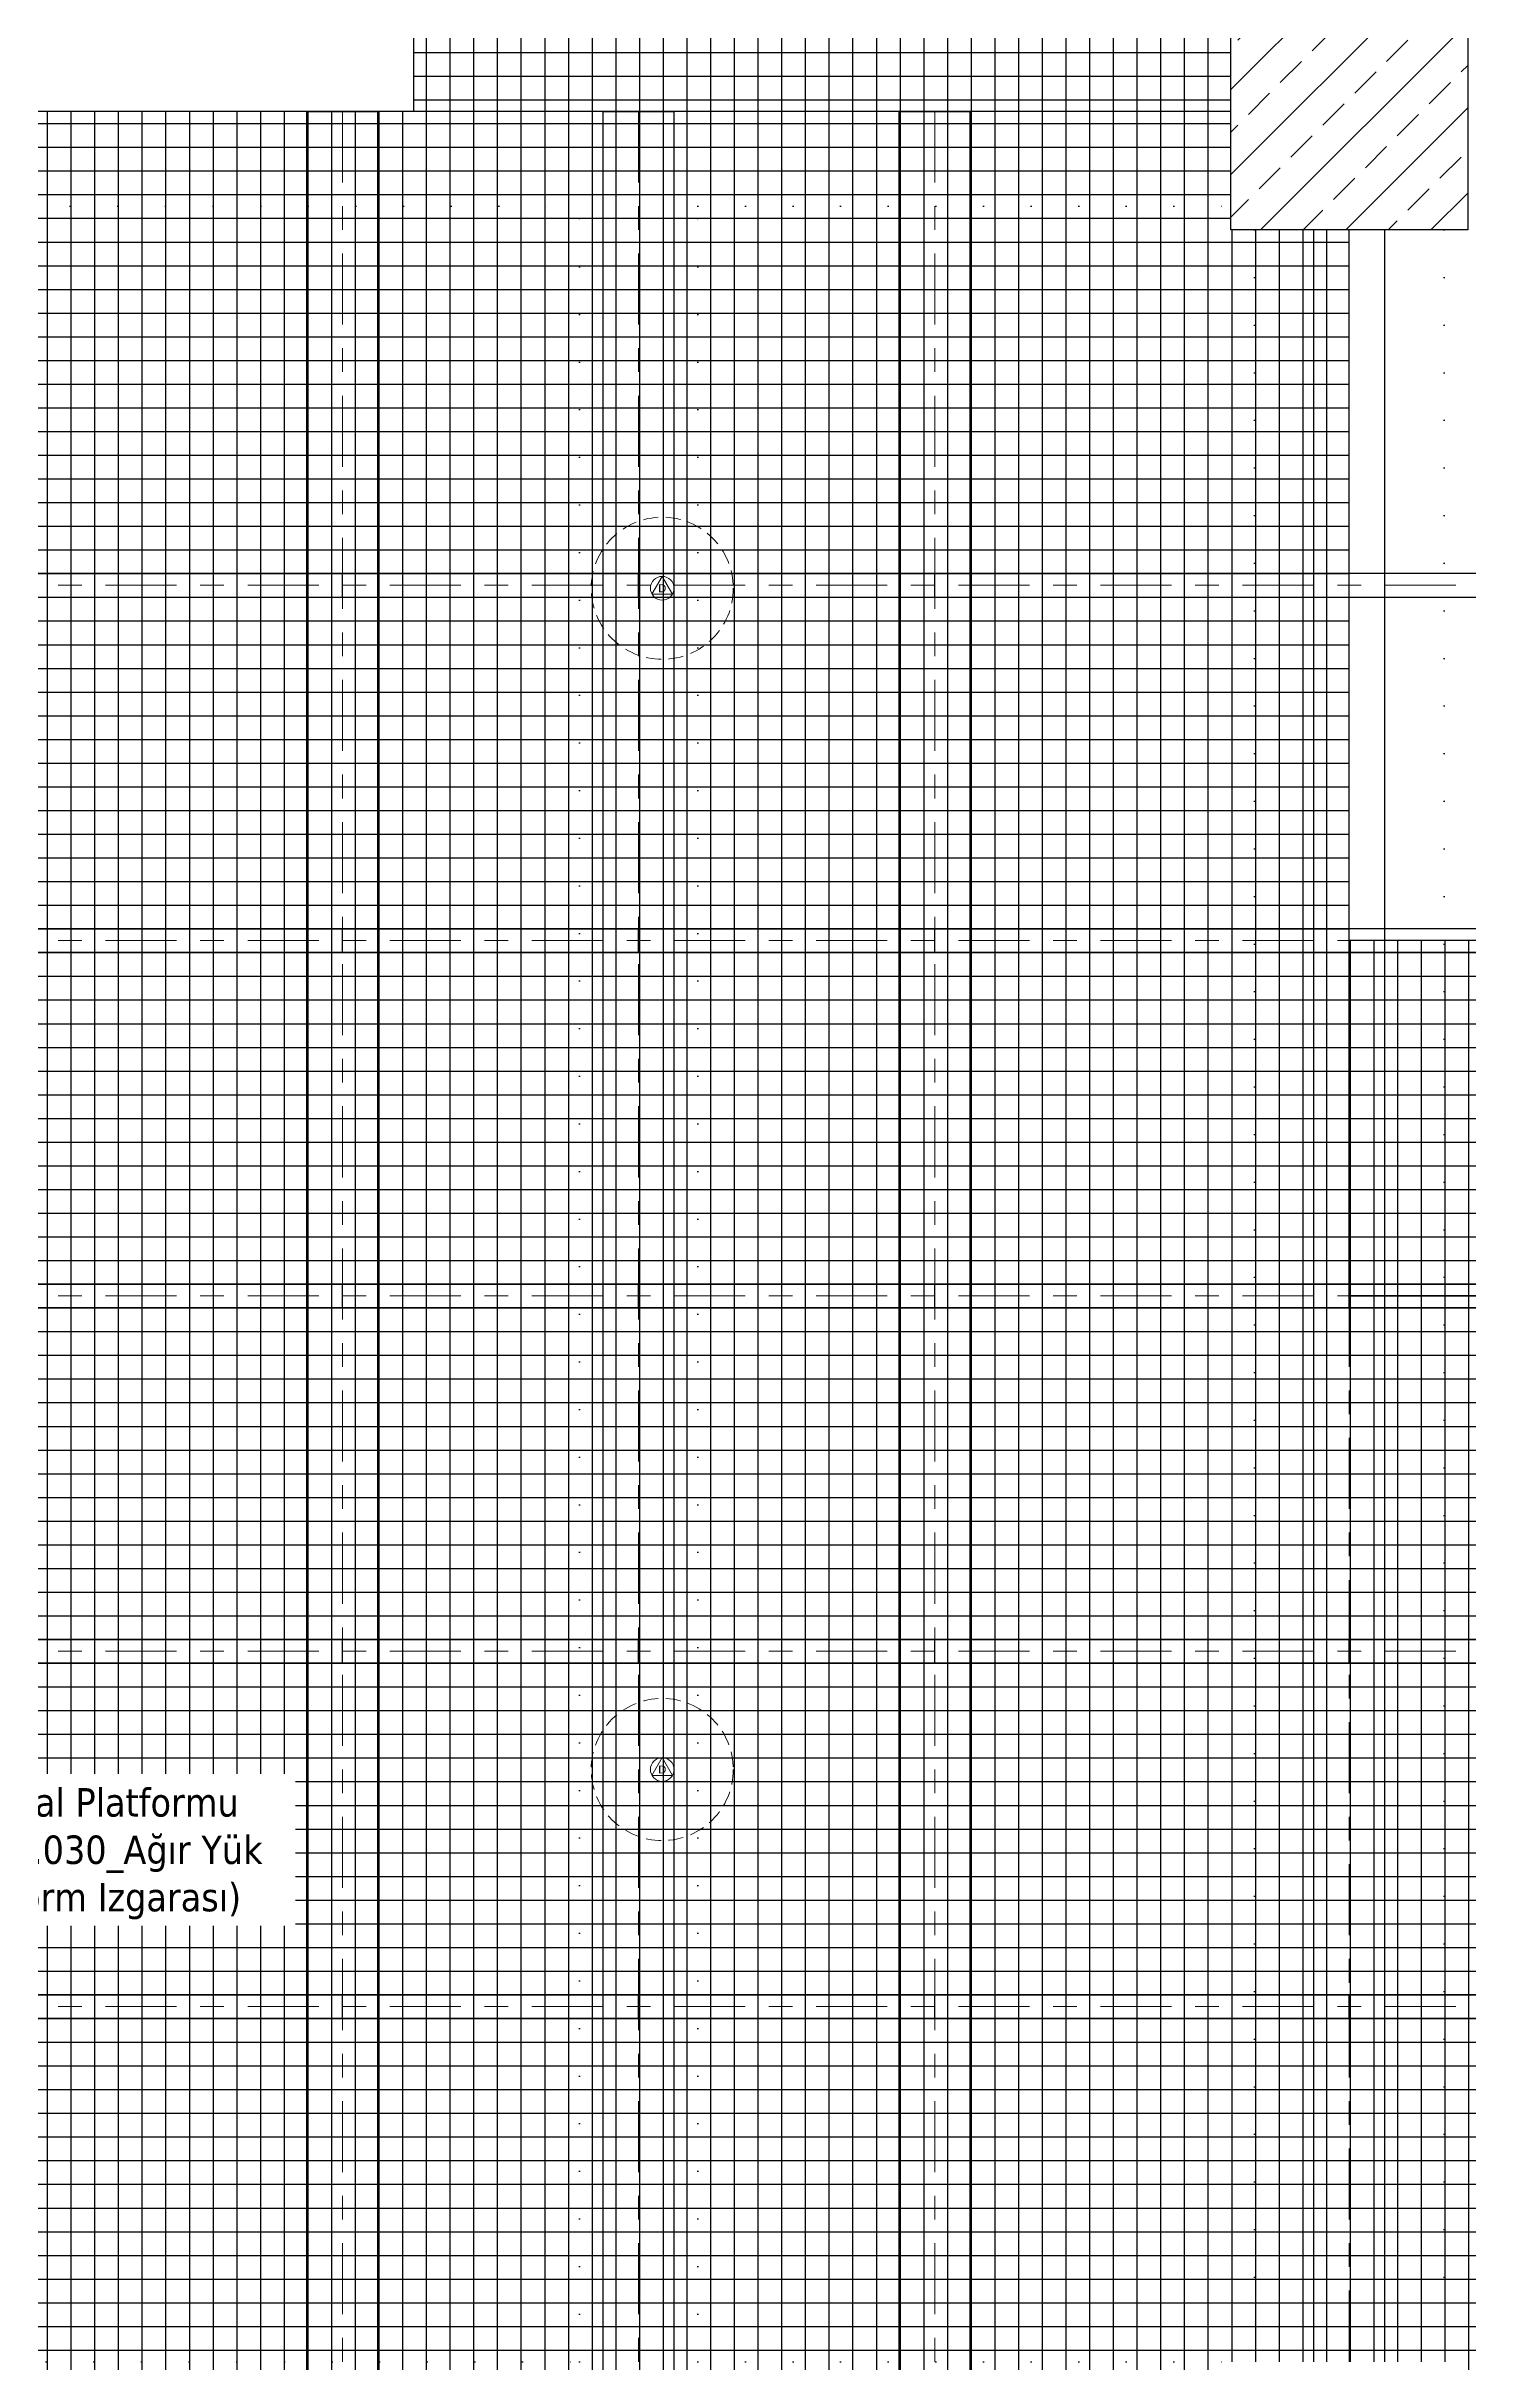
# Model space of a CAD drawing. Header units: centimetres. Extents: x 405564 to 502064, y 46284 to 60634.
# Drawn here: x 444150 to 444750, y 53533 to 54510 of the extents above; entities that cross this region are included whole.
import ezdxf
from ezdxf.enums import TextEntityAlignment as Align

# ---------------------------------------------------------------- set-up
doc = ezdxf.new("R2010")
doc.units = ezdxf.units.CM
for name, pattern in [('ACAD_ISO07W100', [3, 0, -3]), ('DOT', [0.25, 0, -0.25]), ('HIDDEN', [9.525, 6.35, -3.175]), ('XKITLINE03', [6, 3, -1, 1, -1])]:
    doc.linetypes.add(name, pattern=pattern)
doc.layers.get('0').update_dxf_attribs({"color": 8, "lineweight": 9})
doc.layers.add('0-KRCN-AYDINLATMA-130426', color=8, linetype='Continuous', lineweight=9)
doc.layers.add('0-KRCN-MİMARİ-220526', color=8, linetype='Continuous', lineweight=9)
for name, color, linetype in [('AS_DOS_TERAS_UST', 8, 'ACAD_ISO07W100'), ('AS_PRFL_CELIK', 8, 'Continuous'), ('AS_PRFL_CELIK AKS', 8, 'Continuous'), ('AS_PRFL_CELIK KEDI YOLU', 8, 'Continuous'), ('AS_PRFL_CELIK PLATFORM IZGARA', 8, 'Continuous'), ('AS_TA_BETONARME', 5, 'Continuous'), ('AS_TA_HIDDEN', 8, 'HIDDEN'), ('AS_TA_TARAMA', 8, 'Continuous'), ('AS_YAZI', 8, 'Continuous')]:
    doc.layers.add(name, color=color, linetype=linetype)
doc.styles.add('2', font='arial.ttf', dxfattribs={"width": 0.9, "height": 200})
doc.styles.add('MtXpl_Tahoma', font='tahoma.ttf')

# ---------------------------------------------------------------- blocks, each defined once
blk = doc.blocks.new('KD')
at = {"layer": '0-KRCN-AYDINLATMA-130426'}
for p, q in [((0, 5), (-4.33, -2.5)), ((4.33, -2.5), (0, 5)), ((4.33, -2.5), (-4.33, -2.5))]:
    blk.add_line(p, q, dxfattribs=at)
at = {"layer": '0-KRCN-AYDINLATMA-130426', "linetype": 'HIDDEN'}
blk.add_circle((0, 0), 30, dxfattribs=at)
at = {"layer": '0-KRCN-AYDINLATMA-130426'}
blk.add_circle((0, 0), 5, dxfattribs=at)
at = {"layer": '0-KRCN-AYDINLATMA-130426', "style": '2'}
blk.add_text('D', height=3.36, dxfattribs=at).set_placement((0, 0), align=Align.MIDDLE_CENTER)
blk = doc.blocks.new('G$C27E741DA')
at = {"layer": '0-KRCN-AYDINLATMA-130426'}
for p in [(6345.68, 7147.24), (6345.68, 6648.55)]:
    blk.add_blockref('KD', p, dxfattribs=at)
blk = doc.blocks.new('PLATFORM IZGARASI VE KEDI YOLU YERLESIMI')
at = {"layer": 'AS_PRFL_CELIK KEDI YOLU', "transparency": 33554687}
h = blk.add_hatch(dxfattribs=at)
h.set_pattern_fill('_USER', color=15, scale=10, double=1, pattern_type=0)
h.set_pattern_definition([(0, (-443149.746, -16832.563), (0, 10), []), (90, (-443149.746, -16832.563), (-10, 6e-16), [])])
h.paths.add_polyline_path([(7550, -2400), (7500, -2400), (7500, -2300), (7550, -2300), (7550, -1900), (7975, -1900), (7975, -2175), (8100, -2175), (8100, -1900), (8100, -1800), (8100, -1250), (7975, -1250), (7975, -1800), (7125, -1800), (7125, -950), (7250, -950), (7250, -750), (7125, -750), (7125, -800), (6050, -800), (6050, -750), (5924.58, -750), (5924.58, -800), (3050, -800), (3050, -550), (2925, -550), (2925, -800), (1975, -800), (1975, -550), (1850, -550), (1850, -800), (1125, -800), (1125, -900), (1250, -900), (1250, -950), (1375, -950), (1375, -900), (6950, -900), (6950, -1250), (6775, -1250), (6775, -1400), (6950, -1400), (6950, -1700), (7000, -1700), (7000, -1800), (3900, -1800), (3900, -1700), (3950, -1700), (3950, -1550), (3775, -1550), (3775, -1800), (614.97, -1800), (614.97, -1900), (1190, -1900), (1190, -1940), (1290, -1940), (1290, -1900), (2450, -1900), (2450, -2175), (1725, -2175), (1725, -2700), (1550, -2700), (1550, -2850), (1850, -2850), (1850, -2275), (2575, -2275), (2575, -1900), (3350, -1900), (3350, -2300), (3400, -2300), (3400, -2400), (3350, -2400), (3350, -3300), (3400, -3300), (3400, -3400), (3350, -3400), (3350, -3556.25), (3525, -3556.25), (3525, -3000), (3650, -3000), (3650, -2850), (3525, -2850), (3525, -1900), (4850, -1900), (4850, -2350), (4725, -2350), (4725, -2545), (4850, -2545), (4850, -2850), (4975, -2850), (4975, -1900), (7375, -1900), (7375, -2350), (7000, -2350), (7000, -2400), (6950, -2400), (6950, -3000), (6775, -3000), (6775, -2850), (6650, -2850), (6650, -3000), (6650, -3150), (6950, -3150), (6950, -3300), (7000, -3300), (7000, -3400), (6950, -3400), (6950, -4337.5), (6525, -4337.5), (6525, -4493.75), (7125, -4493.75), (7125, -3712.5), (7250, -3712.5), (7250, -3556.25), (7125, -3556.25), (7125, -2550), (7375, -2550), (7375, -2700), (7975, -2700), (7975, -3000), (8100, -3000), (8100, -2550), (7550, -2550)])
at = {"layer": 'AS_PRFL_CELIK PLATFORM IZGARA', "transparency": 33554687}
h = blk.add_hatch(dxfattribs=at)
h.set_pattern_fill('_USER', color=256, scale=10, double=1, pattern_type=0)
h.set_pattern_definition([(0, (-443149.746, -56832.563), (0, 10), []), (90, (-443149.746, -56832.563), (-10, 6e-16), [])])
h.paths.add_polyline_path([(1550, -2400), (1500, -2400), (1500, -2100), (1290, -2100), (1290, -1940), (720, -1940), (720, -2100), (1155, -2100), (1155, -2350), (50, -2350), (50, -4025), (220, -4025), (220, -4690), (900, -4690), (900, -4650), (1000, -4650), (1000, -4690), (1500, -4690), (1500, -4650), (1600, -4650), (1600, -4690), (2100, -4690), (2100, -4650), (2200, -4650), (2200, -4690), (2700, -4690), (2700, -4650), (2800, -4650), (2800, -4690), (3300, -4690), (3300, -4650), (3400, -4650), (3400, -4690), (3775, -4690), (3775, -4337.5), (3950, -4337.5), (3950, -4025), (3775, -4025), (3775, -3556.25), (3650, -3556.25), (2575, -3556.25), (2575, -3000), (2150, -3000), (2150, -2400), (2100, -2400), (2100, -2350), (1850, -2350), (1850, -2850), (1550, -2850)])
h.paths.add_polyline_path([(900, -3300), (1000, -3300), (1000, -3400), (900, -3400)], flags=16)
h.paths.add_polyline_path([(1500, -3300), (1600, -3300), (1600, -3400), (1500, -3400)], flags=16)
h.paths.add_polyline_path([(1550, -3556.25), (1850, -3556.25), (1850, -3868.75), (1550, -3868.75)], flags=16)
h.paths.add_polyline_path([(1975, -3150), (2150, -3150), (2150, -3300), (2100, -3300), (2100, -3350), (1975, -3350)], flags=16)
h.paths.add_polyline_path([(2150, -3868.75), (2575, -3868.75), (2575, -4025), (2150, -4025)], flags=16)
at = {"layer": 'AS_PRFL_CELIK KEDI YOLU', "color": 4}
blk.add_lwpolyline([(2450, -2175), (1725, -2175), (1725, -2700), (1550, -2700), (1550, -2850), (1850, -2850), (1850, -2275), (2575, -2275)], dxfattribs=at)
at = {"layer": 'AS_PRFL_CELIK PLATFORM IZGARA'}
for points in [[(2575, -3000), (2150, -3000), (2150, -2400), (2100, -2400), (2100, -2350), (1850, -2350), (1850, -2850), (1550, -2850), (1550, -2400), (1500, -2400), (1500, -2100)], [(1155, -2100), (1155, -2350), (50, -2350), (50, -4025), (220, -4025), (220, -4690), (900, -4690), (900, -4650), (1000, -4650), (1000, -4690), (1500, -4690), (1500, -4650), (1600, -4650), (1600, -4690), (2100, -4690), (2100, -4650), (2200, -4650), (2200, -4690), (2700, -4690)]]:
    blk.add_lwpolyline(points, dxfattribs=at)
at = {"layer": 'AS_YAZI', "insert": (957.2, -3057.86), "char_height": 12, "width": 141.8752, "attachment_point": 1, "style": 'MtXpl_Tahoma', "bg_fill": 3, "box_fill_scale": 1.5, "bg_fill_color": 256, "bg_fill_transparency": 0}
blk.add_mtext('{\\fTahoma|b0|i0|c162|p34;Santral Platformu (Özel.030_Ağır Yük Platform Izgarası)}', dxfattribs=at)
blk = doc.blocks.new('A$C48c69b65')
at = {"layer": 'AS_PRFL_CELIK'}
for p, q in [((1110, -3350), (1110, -2350)), ((1110, -2350), (1140, -2350)), ((1140, -3350), (1140, -2350)), ((1235, -3350), (1235, -2350)), ((1235, -2350), (1265, -2350)), ((1265, -3350), (1265, -2350)), ((1360, -3350), (1360, -2350)), ((1360, -2350), (1390, -2350)), ((1390, -3350), (1390, -2350)), ((1535, -3300), (1535, -2400)), ((1565, -3300), (1565, -2400)), ((50, -2545), (7535, -2545)), ((1125, -2555), (1125, -2545)), ((1250, -2555), (1250, -2545)), ((1375, -2555), (1375, -2545)), ((1550, -2555), (1550, -2545)), ((50, -2555), (7535, -2555)), ((50, -2695), (7535, -2695)), ((1125, -2705), (1125, -2695)), ((1250, -2705), (1250, -2695)), ((1375, -2705), (1375, -2695)), ((1550, -2705), (1550, -2695)), ((50, -2705), (7535, -2705)), ((50, -2845), (7535, -2845)), ((1125, -2855), (1125, -2845)), ((1250, -2855), (1250, -2845)), ((1375, -2855), (1375, -2845)), ((1550, -2855), (1550, -2845)), ((50, -2855), (7535, -2855)), ((50, -2995), (7535, -2995)), ((1125, -3005), (1125, -2995)), ((1250, -3005), (1250, -2995)), ((1375, -3005), (1375, -2995)), ((1550, -3005), (1550, -2995)), ((50, -3005), (7535, -3005)), ((50, -3145), (7535, -3145)), ((1125, -3155), (1125, -3145)), ((1250, -3155), (1250, -3145)), ((1375, -3155), (1375, -3145)), ((1550, -3155), (1550, -3145)), ((50, -3155), (7535, -3155))]:
    blk.add_line(p, q, dxfattribs=at)
at = {"layer": 'AS_PRFL_CELIK AKS', "linetype": 'XKITLINE03', "lineweight": 0, "ltscale": 10}
for p, q in [((1125, -2350), (1125, -4690)), ((1250, -2350), (1250, -4690)), ((1375, -2350), (1375, -4690)), ((1550, -3300), (1550, -2400)), ((7535, -2550), (50, -2550)), ((7535, -2700), (50, -2700)), ((7535, -2850), (50, -2850)), ((7535, -3000), (50, -3000)), ((7535, -3150), (50, -3150))]:
    blk.add_line(p, q, dxfattribs=at)
blk = doc.blocks.new('A$C6A10300A')
at = {"layer": 'AS_PRFL_CELIK'}
blk.add_blockref('PLATFORM IZGARASI VE KEDI YOLU YERLESIMI', (5085.68, -3801.45), dxfattribs=at)
at = {"layer": 'AS_TA_TARAMA'}
h = blk.add_hatch(dxfattribs=at)
h.set_pattern_fill('ANSI33', color=256, scale=4, angle=180)
h.set_pattern_definition([(225, (17560.68, -7819.299), (17.96051, -17.96051), []), (225, (17542.72, -7819.299), (17.96051, -17.96051), [12.7, -6.35])])
h.paths.add_polyline_path([(6585.68, -6101.45), (6685.68, -6101.45), (6685.68, -6201.45), (6585.68, -6201.45)])
at = {"layer": 'AS_DOS_TERAS_UST', "linetype": 'DOT', "ltscale": 80}
for p, q in [((6075.68, -6191.45), (6310.68, -6191.45)), ((6310.68, -7101.45), (6310.68, -6191.45)), ((6360.68, -6191.45), (6585.68, -6191.45)), ((6360.68, -7101.45), (6360.68, -6191.45)), ((6595.68, -6201.45), (6595.68, -7101.45)), ((6675.68, -6201.45), (6675.68, -7101.45)), ((6085.68, -7101.45), (6310.68, -7101.45)), ((6360.68, -7101.45), (6585.68, -7101.45))]:
    blk.add_line(p, q, dxfattribs=at)
at = {"layer": 'AS_TA_BETONARME'}
blk.add_lwpolyline([(6585.68, -6101.45), (6685.68, -6101.45), (6685.68, -6201.45), (6585.68, -6201.45)], close=True, dxfattribs=at)
at = {"layer": 'AS_TA_HIDDEN', "linetype": 'ByBlock'}
blk.add_lwpolyline([(6035.68, -5171.45), (6685.68, -5171.45), (6685.68, -6201.45), (6585.68, -6201.45), (6585.68, -6151.45), (6035.68, -6151.45)], dxfattribs=at)
blk.add_blockref('A$C48c69b65', (5085.68, -3801.45))

msp = doc.modelspace()

# ---------------------------------------------------------------- block references
at = {"layer": '0-KRCN-AYDINLATMA-130426'}
msp.add_blockref('G$C27E741DA', (438064.07, 47134.02), dxfattribs=at)

# ---------------------------------------------------------------- next in the draw order: block references
at = {"layer": '0-KRCN-MİMARİ-220526'}
msp.add_blockref('A$C6A10300A', (438064.07, 60634.02), dxfattribs=at)

doc.saveas('drawing.dxf')
